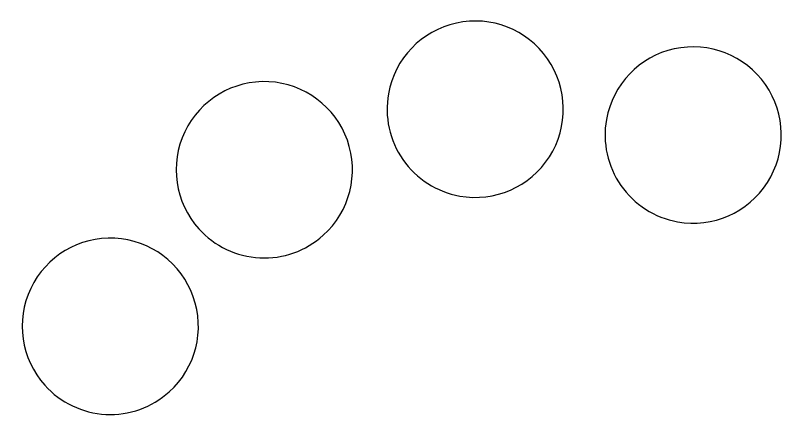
# Model space of a CAD drawing. Extents: x -4034 to 1909, y -3277 to 6509.
# Drawn here: x 951.2 to 1422.6, y -3277.2 to -3032.9 of the extents above; entities that cross this region are included whole.
import ezdxf

# ---------------------------------------------------------------- set-up
doc = ezdxf.new("R2010")
doc.units = 0
doc.layers.add('Layer_1', color=7, linetype='CONTINUOUS')

msp = doc.modelspace()

# ---------------------------------------------------------------- linework, layer by layer
at = {"layer": 'Layer_1', "color": 7}
for points in [[(1222.799503, -3143.157461)], [(1356.029455, -3158.922292)], [(1139.43327, -3167.127375)], [(1045.290438, -3262.709189)]]:
    msp.add_lwpolyline(points, close=True, dxfattribs=at)
for points in [[(1276.485765, -3059.363434), (1264.037135, -3041.487238), (1242.045917, -3032.87012), (1220.76658, -3037.53023)], [(1220.76658, -3037.53023), (1199.487244, -3042.19034), (1183.11039, -3059.209949), (1179.272521, -3080.652839)], [(1409.715717, -3075.128265), (1397.267087, -3057.252068), (1375.275868, -3048.63495), (1353.996532, -3053.29506)], [(1353.996532, -3053.29506), (1332.717195, -3057.95517), (1316.340342, -3074.974779), (1312.502472, -3096.417669)], [(1277.637324, -3119.196454), (1289.388891, -3100.854496), (1288.934395, -3077.239631), (1276.485765, -3059.363434)], [(1106.155989, -3073.33891), (1084.401508, -3072.212245), (1064.110428, -3084.301102), (1054.744446, -3103.968465)], [(1154.128354, -3109.115559), (1146.844177, -3088.585883), (1127.910469, -3074.465575), (1106.155989, -3073.33891)], [(1410.867275, -3134.961285), (1422.618843, -3116.619326), (1422.164347, -3093.004461), (1409.715717, -3075.128265)], [(1179.272521, -3080.652839), (1176.755929, -3094.713504), (1179.927988, -3109.197993), (1188.090881, -3120.919883)], [(1312.502472, -3096.417669), (1309.985881, -3110.478334), (1313.15794, -3124.962823), (1321.320832, -3136.684714)], [(1054.744446, -3103.968465), (1045.378464, -3123.635829), (1048.782051, -3147.008548), (1063.36812, -3163.187961)], [(1139.43327, -3167.127375), (1155.612682, -3152.541307), (1161.41253, -3129.645234), (1154.128354, -3109.115559)], [(1222.799503, -3143.157461), (1244.242394, -3146.99533), (1265.885756, -3137.538413), (1277.637324, -3119.196454)], [(1188.090881, -3120.919883), (1196.253774, -3132.641774), (1208.738838, -3140.64087), (1222.799503, -3143.157461)], [(1321.320832, -3136.684714), (1329.483725, -3148.406604), (1341.96879, -3156.4057), (1356.029455, -3158.922292)], [(1356.029455, -3158.922292), (1377.472345, -3162.760161), (1399.115707, -3153.303243), (1410.867275, -3134.961285)], [(1063.36812, -3163.187961), (1072.932587, -3173.797226), (1086.319832, -3180.172493), (1100.584815, -3180.911276)], [(1100.584815, -3180.911276), (1114.849798, -3181.65006), (1128.824005, -3176.691843), (1139.43327, -3167.127375)], [(1012.013157, -3168.920724), (990.258677, -3167.794059), (969.967596, -3179.882916), (960.601615, -3199.550279)], [(1059.985522, -3204.697373), (1052.701345, -3184.167697), (1033.767638, -3170.047389), (1012.013157, -3168.920724)], [(960.601615, -3199.550279), (951.235633, -3219.217643), (954.63922, -3242.590362), (969.225288, -3258.769775)], [(1045.290438, -3262.709189), (1061.469851, -3248.123121), (1067.269699, -3225.227048), (1059.985522, -3204.697373)], [(969.225288, -3258.769775), (978.789755, -3269.37904), (992.177001, -3275.754307), (1006.441984, -3276.49309)], [(1006.441984, -3276.49309), (1020.706966, -3277.231874), (1034.681173, -3272.273657), (1045.290438, -3262.709189)]]:
    msp.add_open_spline(points, degree=3, dxfattribs=at)

doc.saveas('drawing.dxf')
